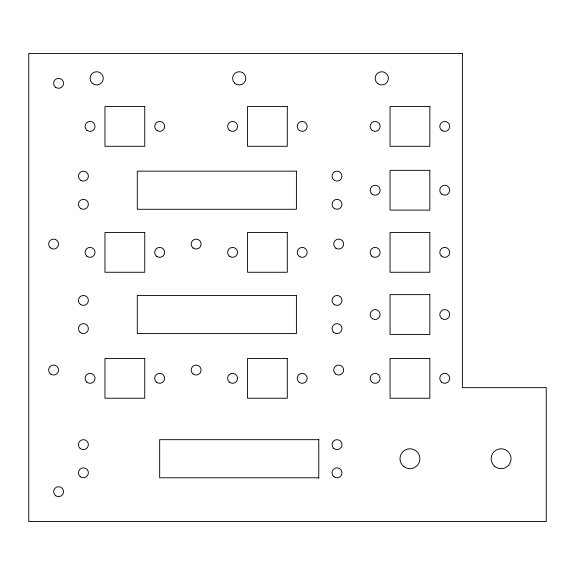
<?xml version="1.0" encoding="UTF-8"?>
<svg xmlns="http://www.w3.org/2000/svg" width="575" height="575" viewBox="0 0 575 575"><rect width="100%" height="100%" fill="white"/><g stroke="black" fill="none" stroke-linecap="round" stroke-linejoin="round"><path stroke-width="0.86" d="M318.78 439.667L159.67 439.667L159.67 477.789L318.78 477.789M318.78 439.142L318.78 478.307M462.401 53.482L28.75 53.482L28.75 521.518L546.25 521.518L546.25 387.651L462.401 387.651L462.401 53.482M144.749 106.512L104.973 106.512L104.973 146.294L144.749 146.294L144.749 106.512M287.292 106.512L247.516 106.512L247.516 146.294L287.292 146.294L287.292 106.512M429.834 106.512L390.051 106.512L390.051 146.294L429.834 146.294L429.834 106.512M429.834 170.329L390.051 170.329L390.051 210.105L429.834 210.105L429.834 170.329M296.405 171.156L137.288 171.156L137.288 209.278L296.405 209.278L296.405 171.156M144.749 232.48L104.973 232.48L104.973 272.262L144.749 272.262L144.749 232.48M287.292 232.48L247.516 232.48L247.516 272.262L287.292 272.262L287.292 232.48M429.834 232.48L390.051 232.48L390.051 272.262L429.834 272.262L429.834 232.48M429.834 294.637L390.051 294.637L390.051 334.413L429.834 334.413L429.834 294.637M296.405 295.464L137.288 295.464L137.288 333.586L296.405 333.586L296.405 295.464M144.749 358.448L104.973 358.448L104.973 398.231L144.749 398.231L144.749 358.448M287.292 358.448L247.516 358.448L247.516 398.231L287.292 398.231L287.292 358.448M429.834 358.448L390.051 358.448L390.051 398.231L429.834 398.231L429.834 358.448M299.726 256.68A4.974 4.974 0 0 0 307.179 252.375A4.974 4.974 0 0 0 299.726 248.062A4.974 4.974 0 0 0 299.726 256.68M229.835 256.507A4.974 4.974 0 0 0 237.554 252.698A4.974 4.974 0 0 0 230.395 247.911A4.974 4.974 0 0 0 229.835 256.507M92.309 83.325A6.627 6.627 0 0 0 103.184 79.63A6.627 6.627 0 0 0 94.552 72.062A6.627 6.627 0 0 0 92.309 83.325M87.026 130.345A4.974 4.974 0 0 0 94.983 127.053A4.974 4.974 0 0 0 88.147 121.807A4.974 4.974 0 0 0 87.026 130.345M157.183 130.712A4.974 4.974 0 0 0 164.637 126.407A4.974 4.974 0 0 0 157.183 122.101A4.974 4.974 0 0 0 157.183 130.712M234.535 83.023A6.627 6.627 0 0 0 245.633 80.054A6.627 6.627 0 0 0 237.511 71.933A6.627 6.627 0 0 0 234.535 83.023M55.559 87.263A4.974 4.974 0 0 0 63.516 83.964A4.974 4.974 0 0 0 56.681 78.725A4.974 4.974 0 0 0 55.559 87.263M229.835 130.539A4.974 4.974 0 0 0 237.554 126.73A4.974 4.974 0 0 0 230.395 121.943A4.974 4.974 0 0 0 229.835 130.539M494.55 466.203A9.947 9.947 0 0 0 510.859 460.668A9.947 9.947 0 0 0 497.907 449.305A9.947 9.947 0 0 0 494.55 466.203M333.737 448.378A4.974 4.974 0 0 0 341.895 445.611A4.974 4.974 0 0 0 335.419 439.925A4.974 4.974 0 0 0 333.737 448.378M333.989 476.761A4.974 4.974 0 0 0 341.945 473.462A4.974 4.974 0 0 0 335.11 468.223A4.974 4.974 0 0 0 333.989 476.761M403.384 466.203A9.947 9.947 0 0 0 419.7 460.668A9.947 9.947 0 0 0 406.748 449.305A9.947 9.947 0 0 0 403.384 466.203M55.825 495.815A4.974 4.974 0 0 0 63.545 492.006A4.974 4.974 0 0 0 56.386 487.226A4.974 4.974 0 0 0 55.825 495.815M80.399 476.761A4.974 4.974 0 0 0 88.356 473.462A4.974 4.974 0 0 0 81.521 468.223A4.974 4.974 0 0 0 80.399 476.761M80.148 448.378A4.974 4.974 0 0 0 88.298 445.611A4.974 4.974 0 0 0 81.823 439.925A4.974 4.974 0 0 0 80.148 448.378M51.103 374.361A4.974 4.974 0 0 0 58.564 370.048A4.974 4.974 0 0 0 51.103 365.743A4.974 4.974 0 0 0 51.103 374.361M156.637 382.282A4.974 4.974 0 0 0 164.594 378.99A4.974 4.974 0 0 0 157.766 373.743A4.974 4.974 0 0 0 156.637 382.282M86.775 382.08A4.974 4.974 0 0 0 94.933 379.306A4.974 4.974 0 0 0 88.457 373.628A4.974 4.974 0 0 0 86.775 382.08M80.148 332.35A4.974 4.974 0 0 0 88.298 329.583A4.974 4.974 0 0 0 81.823 323.905A4.974 4.974 0 0 0 80.148 332.35M80.658 304.57A4.974 4.974 0 0 0 88.385 300.761A4.974 4.974 0 0 0 81.226 295.981A4.974 4.974 0 0 0 80.658 304.57M50.312 247.825A4.974 4.974 0 0 0 58.463 245.051A4.974 4.974 0 0 0 51.994 239.373A4.974 4.974 0 0 0 50.312 247.825M86.775 256.112A4.974 4.974 0 0 0 94.933 253.338A4.974 4.974 0 0 0 88.457 247.66A4.974 4.974 0 0 0 86.775 256.112M156.903 256.507A4.974 4.974 0 0 0 164.63 252.698A4.974 4.974 0 0 0 157.471 247.911A4.974 4.974 0 0 0 156.903 256.507M80.658 208.438A4.974 4.974 0 0 0 88.385 204.628A4.974 4.974 0 0 0 81.226 199.848A4.974 4.974 0 0 0 80.658 208.438M80.938 180.435A4.974 4.974 0 0 0 88.399 176.13A4.974 4.974 0 0 0 80.938 171.824A4.974 4.974 0 0 0 80.938 180.435M334.255 180.263A4.974 4.974 0 0 0 341.974 176.453A4.974 4.974 0 0 0 334.815 171.666A4.974 4.974 0 0 0 334.255 180.263M334.528 208.61A4.974 4.974 0 0 0 341.988 204.305A4.974 4.974 0 0 0 334.528 199.999A4.974 4.974 0 0 0 334.528 208.61M335.908 248.22A4.974 4.974 0 0 0 343.634 244.411A4.974 4.974 0 0 0 336.476 239.624A4.974 4.974 0 0 0 335.908 248.22M371.86 256.112A4.974 4.974 0 0 0 380.018 253.338A4.974 4.974 0 0 0 373.542 247.66A4.974 4.974 0 0 0 371.86 256.112M372.111 194.163A4.974 4.974 0 0 0 380.068 190.864A4.974 4.974 0 0 0 373.232 185.624A4.974 4.974 0 0 0 372.111 194.163M441.471 193.955A4.974 4.974 0 0 0 449.628 191.188A4.974 4.974 0 0 0 443.152 185.509A4.974 4.974 0 0 0 441.471 193.955M441.233 255.889A4.974 4.974 0 0 0 449.557 253.661A4.974 4.974 0 0 0 443.462 247.566A4.974 4.974 0 0 0 441.233 255.889M334.528 304.743A4.974 4.974 0 0 0 341.988 300.438A4.974 4.974 0 0 0 334.528 296.132A4.974 4.974 0 0 0 334.528 304.743M333.737 332.35A4.974 4.974 0 0 0 341.895 329.583A4.974 4.974 0 0 0 335.419 323.905A4.974 4.974 0 0 0 333.737 332.35M335.397 373.793A4.974 4.974 0 0 0 343.548 371.019A4.974 4.974 0 0 0 337.072 365.341A4.974 4.974 0 0 0 335.397 373.793M372.377 382.476A4.974 4.974 0 0 0 380.097 378.666A4.974 4.974 0 0 0 372.938 373.879A4.974 4.974 0 0 0 372.377 382.476M372.377 318.658A4.974 4.974 0 0 0 380.097 314.848A4.974 4.974 0 0 0 372.938 310.069A4.974 4.974 0 0 0 372.377 318.658M441.722 318.471A4.974 4.974 0 0 0 449.679 315.172A4.974 4.974 0 0 0 442.851 309.932A4.974 4.974 0 0 0 441.722 318.471M441.471 382.08A4.974 4.974 0 0 0 449.628 379.306A4.974 4.974 0 0 0 443.152 373.628A4.974 4.974 0 0 0 441.471 382.08M229.317 382.08A4.974 4.974 0 0 0 237.475 379.306A4.974 4.974 0 0 0 230.999 373.628A4.974 4.974 0 0 0 229.317 382.08M193.107 373.994A4.974 4.974 0 0 0 201.063 370.702A4.974 4.974 0 0 0 194.228 365.456A4.974 4.974 0 0 0 193.107 373.994M299.18 382.282A4.974 4.974 0 0 0 307.136 378.99A4.974 4.974 0 0 0 300.308 373.743A4.974 4.974 0 0 0 299.18 382.282M193.107 248.026A4.974 4.974 0 0 0 201.063 244.734A4.974 4.974 0 0 0 194.228 239.487A4.974 4.974 0 0 0 193.107 248.026M299.18 130.345A4.974 4.974 0 0 0 307.136 127.053A4.974 4.974 0 0 0 300.308 121.807A4.974 4.974 0 0 0 299.18 130.345M377.732 83.598A6.627 6.627 0 0 0 388.341 79.206A6.627 6.627 0 0 0 379.227 72.213A6.627 6.627 0 0 0 377.732 83.598M441.988 130.539A4.974 4.974 0 0 0 449.715 126.73A4.974 4.974 0 0 0 442.549 121.943A4.974 4.974 0 0 0 441.988 130.539M372.111 130.345A4.974 4.974 0 0 0 380.068 127.053A4.974 4.974 0 0 0 373.232 121.807A4.974 4.974 0 0 0 372.111 130.345"/></g></svg>
